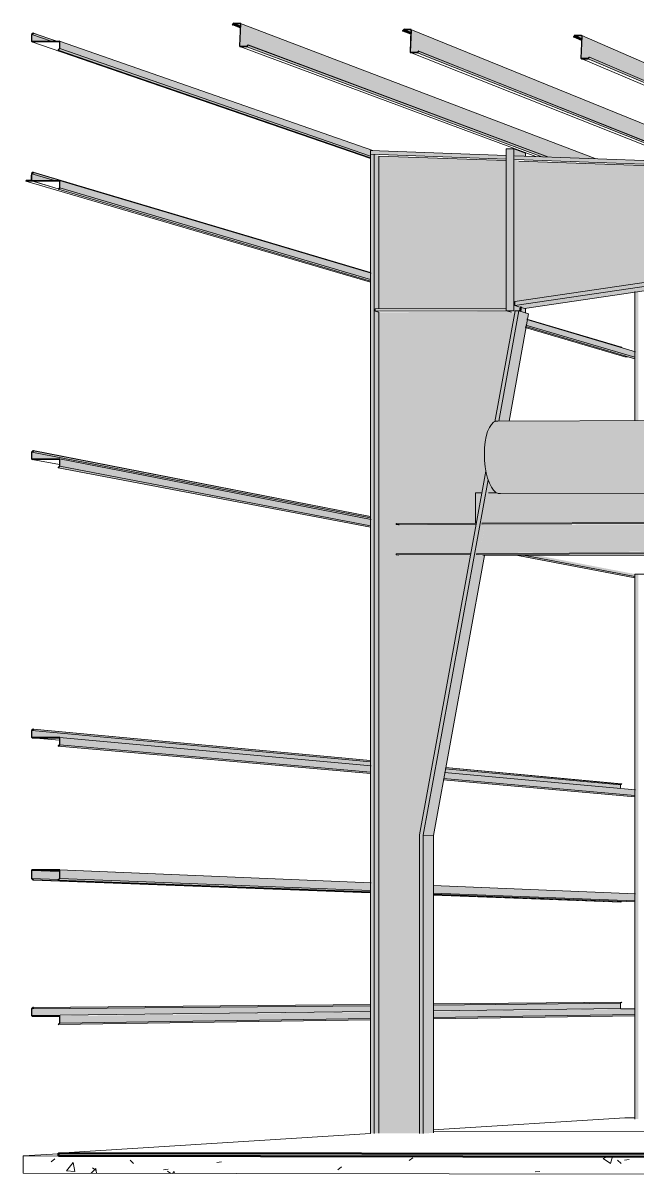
# Model space of a CAD drawing. Header units: inches. Extents: x 27328 to 52026, y -4075 to 4147.
# Drawn here: x 49626.1639 to 49626.2897, y 59.9596 to 60.1968 of the extents above; entities that cross this region are included whole.
import ezdxf

# ---------------------------------------------------------------- set-up
doc = ezdxf.new("R2010")
doc.units = ezdxf.units.IN
doc.header["$MEASUREMENT"] = 0
for name, color, linetype, lineweight in [('A-FLOR', 192, 'Continuous', 9), ('C-BLDG-PADS', 91, 'Continuous', 9), ('M-HVAC-DUCT', 70, 'Continuous', 9), ('S-BEAM', 12, 'Continuous', 9)]:
    doc.layers.add(name, color=color, linetype=linetype, lineweight=lineweight)

# ---------------------------------------------------------------- blocks, each defined once
blk = doc.blocks.new('FP_216-mezzanine - perspective - structure only')
at = {"layer": 'S-BEAM'}
blk.add_line((23019.30283, 59.99316), (23019.30287, 59.9932), dxfattribs=at)
blk = doc.blocks.new('FP_217-mezzanine - perspective - structure only')
at = {"layer": 'S-BEAM'}
blk.add_line((23019.30093, 60.05026), (23019.301, 60.05032), dxfattribs=at)
blk = doc.blocks.new('FP_218-mezzanine - perspective - structure only')
at = {"layer": 'S-BEAM'}
for p, q in [((23019.29904, 60.10735), (23019.29911, 60.10741)), ((23019.30255, 60.10736), (23019.30262, 60.10743))]:
    blk.add_line(p, q, dxfattribs=at)
blk = doc.blocks.new('FP_219-mezzanine - perspective - structure only')
at = {"layer": 'C-BLDG-PADS'}
for p, q in [((23019.37454, 59.96354), (23019.37529, 59.96413)), ((23019.41435, 59.96397), (23019.41536, 59.96436)), ((23019.41435, 59.96397), (23019.41579, 59.96298)), ((23019.41579, 59.96298), (23019.41625, 59.96436)), ((23019.30113, 59.96331), (23019.30188, 59.9639)), ((23019.30426, 59.96147), (23019.30565, 59.96315)), ((23019.30598, 59.96131), (23019.30565, 59.96315)), ((23019.30933, 59.96094), (23019.31028, 59.96194)), ((23019.30957, 59.96205), (23019.31037, 59.96153)), ((23019.31039, 59.96094), (23019.31028, 59.96194)), ((23019.31732, 59.96363), (23019.31802, 59.96297)), ((23019.32416, 59.96168), (23019.32511, 59.96181)), ((23019.33508, 59.96313), (23019.33603, 59.96326)), ((23019.35993, 59.96168), (23019.36069, 59.96227)), ((23019.41729, 59.96362), (23019.418, 59.96296)), ((23019.41869, 59.96363), (23019.41964, 59.96376)), ((23019.30426, 59.96147), (23019.30598, 59.96131)), ((23019.32495, 59.96137), (23019.32565, 59.96092)), ((23019.32601, 59.96092), (23019.32631, 59.96129)), ((23019.32638, 59.96092), (23019.32631, 59.96129)), ((23019.40037, 59.96121), (23019.40132, 59.96134))]:
    blk.add_line(p, q, dxfattribs=at)
blk = doc.blocks.new('FP_220-mezzanine - perspective - structure only')
at = {"layer": 'S-BEAM'}
for p, q in [((23019.29717, 60.16445), (23019.29721, 60.16449)), ((23019.30066, 60.16445), (23019.30073, 60.16451))]:
    blk.add_line(p, q, dxfattribs=at)
blk = doc.blocks.new('FP_221-mezzanine - perspective - structure only')
at = {"layer": 'S-BEAM'}
for p, q in [((23019.29711, 60.19389), (23019.29717, 60.19396)), ((23019.29972, 60.19299), (23019.29978, 60.19306))]:
    blk.add_line(p, q, dxfattribs=at)
blk = doc.blocks.new('FP_223-mezzanine - perspective - structure only')
at = {"layer": 'S-BEAM'}
blk.add_line((23019.33977, 60.19232), (23019.33983, 60.19239), dxfattribs=at)
blk = doc.blocks.new('FP_224-mezzanine - perspective - structure only')
at = {"layer": 'S-BEAM'}
blk.add_line((23019.37486, 60.1943), (23019.37493, 60.19437), dxfattribs=at)
blk = doc.blocks.new('FP_225-mezzanine - perspective - structure only')
at = {"layer": 'S-BEAM'}
blk.add_line((23019.41075, 60.18948), (23019.41081, 60.18954), dxfattribs=at)
blk = doc.blocks.new('FP_237-mezzanine - perspective - structure only')
at = {"layer": 'S-BEAM'}
blk.add_line((23019.29706, 60.16443), (23019.29711, 60.16447), dxfattribs=at)

msp = doc.modelspace()

# ---------------------------------------------------------------- hatches: boundary and pattern name
at = {"layer": 'A-FLOR'}
h = msp.add_hatch(color=256, dxfattribs=at)
h.paths.add_polyline_path([(49626.25662, 60.09425), (49626.2568, 60.09425), (49626.25794, 60.10049), (49626.25662, 60.10049), (49626.25662, 60.09441)], flags=0)
h.paths.add_polyline_path([(49626.25818, 60.09425), (49626.36534, 60.09461), (49626.36534, 60.10072), (49626.2613, 60.10036), (49626.26097, 60.1005), (49626.25931, 60.1005), (49626.2582, 60.09441)], flags=0)
at = {"layer": 'A-FLOR', "lineweight": 13}
msp.add_hatch(color=256, dxfattribs=at).paths.add_polyline_path([(49626.84437, 59.96367), (49626.84437, 59.96427), (49626.17113, 59.96509), (49626.17113, 59.9645), (49626.81555, 59.9637)], flags=0)
at = {"layer": 'M-HVAC-DUCT'}
for points in [[(49626.25845, 60.10841), (49626.84556, 60.11061), (49626.84593, 60.11386), (49626.84644, 60.11682), (49626.84657, 60.11748), (49626.26082, 60.11515), (49626.26034, 60.11494), (49626.25989, 60.1145), (49626.25948, 60.11386), (49626.25912, 60.11303), (49626.25883, 60.11204), (49626.25862, 60.11092), (49626.25849, 60.10969)], [(49626.26132, 60.10035), (49626.84501, 60.10239), (49626.84515, 60.10499), (49626.84554, 60.11036), (49626.84556, 60.11061), (49626.25845, 60.10841), (49626.25849, 60.10711), (49626.25862, 60.10583), (49626.25883, 60.10461), (49626.25912, 60.10348), (49626.25948, 60.10249), (49626.25989, 60.10165), (49626.26034, 60.10101), (49626.26082, 60.10057)]]:
    msp.add_hatch(color=256, dxfattribs=at).paths.add_polyline_path(points, flags=0)
at = {"layer": 'S-BEAM'}
for points in [[(49626.2084, 60.19581), (49626.20839, 60.19623), (49626.20705, 60.19674), (49626.20678, 60.19643), (49626.20839, 60.19581)], [(49626.28097, 60.16904), (49626.2085, 60.19664), (49626.20832, 60.19212), (49626.20846, 60.19207), (49626.20973, 60.19206), (49626.20998, 60.19234), (49626.27146, 60.16937), (49626.27378, 60.16929)], [(49626.28116, 60.16904), (49626.20848, 60.19672), (49626.2085, 60.19664), (49626.28104, 60.16904), (49626.28115, 60.16904)], [(49626.16964, 60.19307), (49626.17066, 60.19309), (49626.16598, 60.19472), (49626.16567, 60.19445), (49626.16961, 60.19308)], [(49626.16579, 60.19304), (49626.16961, 60.19308), (49626.16567, 60.19445), (49626.16569, 60.19308), (49626.16572, 60.19307)], [(49626.24336, 60.19453), (49626.24336, 60.19495), (49626.24201, 60.19549), (49626.24174, 60.19518), (49626.24336, 60.19453)], [(49626.31127, 60.16794), (49626.24344, 60.19547), (49626.24347, 60.19539), (49626.31117, 60.16794), (49626.31127, 60.16794)], [(49626.27841, 60.19323), (49626.27841, 60.19366), (49626.27706, 60.19425), (49626.27678, 60.19394), (49626.27841, 60.19323)], [(49626.16572, 60.19304), (49626.16572, 60.19307), (49626.16568, 60.19305)], [(49626.17069, 60.19308), (49626.17078, 60.19309), (49626.17068, 60.19309)], [(49626.23554, 60.17068), (49626.17138, 60.19304), (49626.17142, 60.19297), (49626.2354, 60.17068), (49626.23553, 60.17068)], [(49626.2351, 60.16952), (49626.2351, 60.17069), (49626.23531, 60.17069), (49626.17142, 60.19297), (49626.17142, 60.19157), (49626.23405, 60.16989)], [(49626.2714, 60.16937), (49626.21003, 60.19229), (49626.20974, 60.19196), (49626.27025, 60.16941)], [(49626.2351, 60.16917), (49626.2351, 60.16952), (49626.17142, 60.19157), (49626.17108, 60.19128), (49626.23481, 60.16927)], [(49626.23508, 60.16904), (49626.23508, 60.16904), (49626.23356, 60.16956)], [(49626.23588, 59.96911), (49626.23681, 59.96916), (49626.23681, 60.1375), (49626.23609, 60.13771), (49626.23609, 60.13823), (49626.23681, 60.13823), (49626.23681, 60.16955), (49626.23679, 60.16957), (49626.23588, 60.16988), (49626.23588, 60.01149)], [(49626.17105, 60.16282), (49626.17105, 60.16286), (49626.16572, 60.16443), (49626.16572, 60.16449), (49626.16924, 60.16453), (49626.16561, 60.16561), (49626.16561, 60.16443), (49626.17105, 60.16282)], [(49626.16582, 60.1645), (49626.17031, 60.16453), (49626.16567, 60.16591), (49626.16567, 60.16454), (49626.16572, 60.16452)], [(49626.26667, 60.13829), (49626.37594, 60.1544), (49626.37441, 60.15508), (49626.26467, 60.13889), (49626.26555, 60.13863), (49626.26583, 60.13867), (49626.26608, 60.1386), (49626.26606, 60.13848), (49626.26623, 60.13842)], [(49626.26591, 60.13766), (49626.26608, 60.1386), (49626.26583, 60.13867), (49626.26566, 60.13774)], [(49626.23508, 60.09532), (49626.23508, 60.0956), (49626.16598, 60.10909), (49626.16567, 60.10882), (49626.23095, 60.09612)], [(49626.23508, 60.09505), (49626.23508, 60.09532), (49626.16567, 60.10882), (49626.16567, 60.10745), (49626.16594, 60.10741), (49626.17144, 60.1074), (49626.22141, 60.0977)], [(49626.23508, 60.0956), (49626.23508, 60.09564), (49626.16594, 60.10914), (49626.16598, 60.10909), (49626.23122, 60.09636)], [(49626.16572, 60.10741), (49626.16579, 60.10743), (49626.16568, 60.10742)], [(49626.2351, 60.09497), (49626.2351, 60.09505), (49626.17138, 60.10739), (49626.17142, 60.10732), (49626.22144, 60.09762)], [(49626.2585, 60.09357), (49626.36774, 60.09392), (49626.3677, 60.09418), (49626.36763, 60.09431), (49626.25847, 60.09392), (49626.25851, 60.09382), (49626.25851, 60.09365)], [(49626.25745, 60.08805), (49626.36728, 60.08838), (49626.36766, 60.0883), (49626.3677, 60.08838), (49626.36774, 60.08862), (49626.25753, 60.08828), (49626.25748, 60.0881)], [(49626.16572, 60.05032), (49626.16594, 60.05034), (49626.16569, 60.05033)], [(49626.24593, 59.96909), (49626.24801, 59.96923), (49626.24801, 60.03018), (49626.24593, 60.03031), (49626.24593, 60.01149)], [(49626.17132, 60.02283), (49626.17132, 60.02287), (49626.16568, 60.02309), (49626.16567, 60.02306), (49626.17128, 60.02283)], [(49626.17107, 60.02119), (49626.17132, 60.0214), (49626.17132, 60.02283), (49626.16567, 60.02306), (49626.16567, 60.02139), (49626.17105, 60.02119)]]:
    msp.add_hatch(color=256, dxfattribs=at).paths.add_polyline_path(points, flags=0)
h = msp.add_hatch(color=256, dxfattribs=at)
h.paths.add_polyline_path([(49626.34743, 60.15029), (49626.34743, 60.15031), (49626.34738, 60.15031)], flags=0)
h.paths.add_polyline_path([(49626.3111, 60.16795), (49626.24347, 60.19539), (49626.24328, 60.19087), (49626.24341, 60.19082), (49626.2447, 60.19081), (49626.24495, 60.19109), (49626.30231, 60.16825), (49626.30873, 60.16803)], flags=0)
h = msp.add_hatch(color=256, dxfattribs=at)
h.paths.add_polyline_path([(49626.375, 60.1493), (49626.37509, 60.15215), (49626.37125, 60.15382), (49626.3662, 60.15306), (49626.3749, 60.14934)], flags=0)
h.paths.add_polyline_path([(49626.34129, 60.16685), (49626.27852, 60.19415), (49626.27833, 60.18962), (49626.27845, 60.18957), (49626.27975, 60.18956), (49626.28, 60.18984), (49626.33323, 60.16712), (49626.33858, 60.16694)], flags=0)
h = msp.add_hatch(color=256, dxfattribs=at)
h.paths.add_polyline_path([(49626.37511, 60.15214), (49626.37507, 60.15221), (49626.37132, 60.15382), (49626.37125, 60.15382), (49626.37509, 60.15215)], flags=0)
h.paths.add_polyline_path([(49626.34145, 60.16684), (49626.27849, 60.19423), (49626.27852, 60.19415), (49626.34135, 60.16684), (49626.34144, 60.16684)], flags=0)
h = msp.add_hatch(color=256, dxfattribs=at)
h.paths.add_polyline_path([(49626.34863, 60.1496), (49626.34875, 60.14974), (49626.34735, 60.1503), (49626.34671, 60.1502), (49626.34817, 60.14962)], flags=0)
h.paths.add_polyline_path([(49626.30226, 60.16825), (49626.245, 60.19104), (49626.24471, 60.19071), (49626.30117, 60.16829)], flags=0)
h = msp.add_hatch(color=256, dxfattribs=at)
h.paths.add_polyline_path([(49626.3762, 60.14858), (49626.37632, 60.14872), (49626.36617, 60.15305), (49626.36553, 60.15295), (49626.37576, 60.1486)], flags=0)
h.paths.add_polyline_path([(49626.33319, 60.16712), (49626.28005, 60.18979), (49626.27976, 60.18946), (49626.33216, 60.16716)], flags=0)
h = msp.add_hatch(color=256, dxfattribs=at)
h.paths.add_polyline_path([(49626.85073, 60.12489), (49626.85102, 60.12517), (49626.85102, 60.12565), (49626.75393, 60.14245), (49626.69312, 60.13785), (49626.69309, 60.13706), (49626.75389, 60.14165), (49626.8506, 60.12491)], flags=0)
h.paths.add_polyline_path([(49626.69147, 60.13701), (49626.6915, 60.13781), (49626.50011, 60.13964), (49626.50008, 60.13885), (49626.69143, 60.13701)], flags=0)
h.paths.add_polyline_path([(49626.26467, 60.13889), (49626.37441, 60.15508), (49626.49841, 60.13897), (49626.49844, 60.13976), (49626.37441, 60.15587), (49626.26467, 60.13969)], flags=0)
h.paths.add_polyline_path([(49626.87388, 60.14662), (49626.87463, 60.14739), (49626.85269, 60.14816), (49626.85269, 60.14739), (49626.87382, 60.14662)], flags=0)
h.paths.add_polyline_path([(49626.85102, 60.14745), (49626.85102, 60.14825), (49626.69379, 60.15398), (49626.69376, 60.15318), (49626.8506, 60.14747)], flags=0)
h.paths.add_polyline_path([(49626.7098, 60.15301), (49626.7098, 60.15301), (49626.70937, 60.15321)], flags=0)
h.paths.add_polyline_path([(49626.69215, 60.15324), (49626.69218, 60.15404), (49626.501, 60.161), (49626.50097, 60.16021), (49626.69143, 60.15327)], flags=0)
h.paths.add_polyline_path([(49626.49929, 60.16027), (49626.49932, 60.16107), (49626.26467, 60.16961), (49626.26467, 60.16883), (49626.49836, 60.16031)], flags=0)
h.paths.add_polyline_path([(49626.26292, 60.16889), (49626.26292, 60.16968), (49626.2351, 60.17069), (49626.2351, 60.16991), (49626.26209, 60.16892)], flags=0)
h = msp.add_hatch(color=256, dxfattribs=at)
h.paths.add_polyline_path([(49626.85107, 60.12522), (49626.85269, 60.12682), (49626.85269, 60.14949), (49626.85107, 60.14948), (49626.85107, 60.12575)], flags=0)
h.paths.add_polyline_path([(49626.69302, 60.13584), (49626.69383, 60.15525), (49626.69223, 60.1553), (49626.69143, 60.13589)], flags=0)
h.paths.add_polyline_path([(49626.49993, 60.1377), (49626.50095, 60.16226), (49626.49937, 60.16232), (49626.49836, 60.13776)], flags=0)
h.paths.add_polyline_path([(49626.26292, 60.13783), (49626.26447, 60.13783), (49626.26447, 60.171), (49626.26292, 60.17099), (49626.26292, 60.14574)], flags=0)
h = msp.add_hatch(color=256, dxfattribs=at)
h.paths.add_polyline_path([(49626.26687, 60.13738), (49626.26687, 60.13832), (49626.26667, 60.13829), (49626.26606, 60.13848), (49626.26591, 60.13766), (49626.26623, 60.13757)], flags=0)
h.paths.add_polyline_path([(49626.26474, 60.13775), (49626.26475, 60.13777), (49626.26555, 60.13778), (49626.26553, 60.13864), (49626.26467, 60.13889), (49626.26467, 60.13969), (49626.26555, 60.13982), (49626.26555, 60.16851), (49626.26467, 60.16883), (49626.26467, 60.16961), (49626.26687, 60.16956), (49626.26687, 60.17011), (49626.26447, 60.171), (49626.26447, 60.13783), (49626.26466, 60.13778)], flags=0)
h = msp.add_hatch(color=256, dxfattribs=at)
h.paths.add_polyline_path([(49626.88061, 59.96788), (49626.88061, 60.03156), (49626.8798, 60.03156), (49626.87982, 59.96788)], flags=0)
h.paths.add_polyline_path([(49626.87011, 59.96789), (49626.87011, 60.03104), (49626.86985, 60.03234), (49626.86899, 60.03254), (49626.8693, 60.03096), (49626.8693, 59.96789), (49626.87007, 59.96789)], flags=0)
h.paths.add_polyline_path([(49626.24593, 59.96909), (49626.24593, 60.03031), (49626.25922, 60.10315), (49626.2591, 60.10349), (49626.25875, 60.10492), (49626.24516, 60.03038), (49626.24516, 59.9691), (49626.24521, 59.9691)], flags=0)
h.paths.add_polyline_path([(49626.23588, 59.96911), (49626.23588, 60.16989), (49626.2351, 60.16992), (49626.2351, 59.99397), (49626.23521, 59.99391), (49626.2351, 59.99391), (49626.23512, 59.96911)], flags=0)
h.paths.add_polyline_path([(49626.88061, 60.05321), (49626.8806, 60.14304), (49626.8798, 60.14232), (49626.8798, 60.0551), (49626.88053, 60.05333), (49626.88056, 60.05329)], flags=0)
h.paths.add_polyline_path([(49626.86368, 60.05916), (49626.86362, 60.0604), (49626.86362, 60.06356), (49626.86083, 60.07755), (49626.86083, 60.07343), (49626.86366, 60.05925)], flags=0)
h.paths.add_polyline_path([(49626.2606, 60.11507), (49626.2608, 60.11516), (49626.26141, 60.11516), (49626.26553, 60.13778), (49626.26474, 60.13775), (49626.26081, 60.1162)], flags=0)
h = msp.add_hatch(color=256, dxfattribs=at)
h.paths.add_polyline_path([(49626.8795, 59.96794), (49626.8795, 60.03156), (49626.87614, 60.03159), (49626.87368, 60.03171), (49626.87064, 60.03215), (49626.86985, 60.03234), (49626.87011, 60.03096), (49626.87011, 59.96795), (49626.87896, 59.96794)], flags=0)
h.paths.add_polyline_path([(49626.24515, 59.96916), (49626.24515, 60.03038), (49626.25562, 60.08775), (49626.24092, 60.0877), (49626.24037, 60.0878), (49626.24037, 60.088), (49626.25567, 60.08805), (49626.25675, 60.09395), (49626.24089, 60.0939), (49626.24037, 60.094), (49626.24037, 60.0942), (49626.25661, 60.09425), (49626.25661, 60.10049), (49626.25794, 60.10049), (49626.25875, 60.10492), (49626.25859, 60.10584), (49626.25846, 60.10712), (49626.25841, 60.10842), (49626.25846, 60.1097), (49626.25859, 60.11092), (49626.2588, 60.11205), (49626.25916, 60.1132), (49626.25945, 60.11387), (49626.25986, 60.11451), (49626.26032, 60.11494), (49626.2606, 60.11507), (49626.26469, 60.13751), (49626.264, 60.1375), (49626.26357, 60.13763), (49626.23681, 60.1375), (49626.23681, 59.96916), (49626.2374, 59.96916)], flags=0)
h.paths.add_polyline_path([(49626.8795, 60.05609), (49626.8795, 60.12), (49626.86917, 60.11995), (49626.86894, 60.11947), (49626.86803, 60.1182), (49626.86703, 60.11721), (49626.86303, 60.11391), (49626.86344, 60.11369), (49626.86587, 60.11216), (49626.86813, 60.11047), (49626.87022, 60.10852), (49626.87193, 60.10669), (49626.87376, 60.1042), (49626.8752, 60.10188), (49626.87646, 60.09929), (49626.87746, 60.09649), (49626.87812, 60.09426), (49626.87854, 60.0918), (49626.87876, 60.09), (49626.8789, 60.0874), (49626.87892, 60.05993), (49626.87903, 60.05801), (49626.87945, 60.05627)], flags=0)
h.paths.add_polyline_path([(49626.86362, 60.06357), (49626.86359, 60.08799), (49626.86351, 60.08939), (49626.86288, 60.09197), (49626.86279, 60.09224), (49626.86199, 60.09407), (49626.86107, 60.0957), (49626.86084, 60.09599), (49626.86081, 60.09397), (49626.86083, 60.08932), (49626.86083, 60.07755), (49626.86347, 60.06433)], flags=0)
h.paths.add_polyline_path([(49626.8695, 60.12067), (49626.8795, 60.12074), (49626.8795, 60.14204), (49626.87701, 60.13976), (49626.87353, 60.13974), (49626.87353, 60.13994), (49626.87521, 60.14152), (49626.87518, 60.14583), (49626.87512, 60.14598), (49626.87491, 60.14607), (49626.87353, 60.14606), (49626.87353, 60.14627), (49626.87359, 60.14633), (49626.85269, 60.14709), (49626.85269, 60.12682), (49626.85606, 60.13016), (49626.85728, 60.13102), (49626.85872, 60.13168), (49626.86017, 60.13205), (49626.86155, 60.13217), (49626.86308, 60.13204), (49626.86447, 60.13168), (49626.86581, 60.13106), (49626.86703, 60.13021), (49626.86813, 60.12911), (49626.86894, 60.12796), (49626.86957, 60.12662), (49626.86995, 60.1252), (49626.87008, 60.12372), (49626.86995, 60.12225), (49626.86952, 60.12071)], flags=0)
h.paths.add_polyline_path([(49626.85077, 60.1257), (49626.85077, 60.14716), (49626.69382, 60.15289), (49626.69319, 60.13787), (49626.75393, 60.14246), (49626.8506, 60.12573)], flags=0)
h.paths.add_polyline_path([(49626.26566, 60.13774), (49626.26583, 60.13867), (49626.26553, 60.13863), (49626.26553, 60.13778)], flags=0)
h.paths.add_polyline_path([(49626.69151, 60.13781), (49626.69214, 60.15295), (49626.5014, 60.1599), (49626.50104, 60.15112), (49626.50104, 60.15014), (49626.50099, 60.15019), (49626.50056, 60.13964), (49626.69143, 60.13781)], flags=0)
h.paths.add_polyline_path([(49626.23681, 60.13823), (49626.26292, 60.13836), (49626.26292, 60.1686), (49626.23681, 60.16955), (49626.2369, 60.16814), (49626.23681, 60.16818), (49626.23681, 60.13836)], flags=0)
h.paths.add_polyline_path([(49626.49844, 60.13976), (49626.49928, 60.15998), (49626.26555, 60.16851), (49626.26555, 60.1646), (49626.26548, 60.16452), (49626.26555, 60.16452), (49626.26555, 60.13993), (49626.26565, 60.13983), (49626.37441, 60.15587), (49626.49836, 60.13977)], flags=0)
h = msp.add_hatch(color=256, dxfattribs=at)
h.paths.add_polyline_path([(49626.2866, 60.13026), (49626.28664, 60.1303), (49626.26717, 60.13609), (49626.26716, 60.13604), (49626.28643, 60.13031)], flags=0)
h.paths.add_polyline_path([(49626.23508, 60.14557), (49626.23508, 60.14563), (49626.16598, 60.16618), (49626.16567, 60.16591), (49626.17033, 60.16453), (49626.17139, 60.1645), (49626.23117, 60.14674)], flags=0)
h = msp.add_hatch(color=256, dxfattribs=at)
h.paths.add_polyline_path([(49626.28664, 60.1303), (49626.28661, 60.13034), (49626.27362, 60.13417)], flags=0)
h.paths.add_polyline_path([(49626.23508, 60.14563), (49626.23508, 60.14567), (49626.16594, 60.16623), (49626.16598, 60.16618), (49626.23122, 60.14678)], flags=0)
h = msp.add_hatch(color=256, dxfattribs=at)
h.paths.add_polyline_path([(49626.28932, 60.12939), (49626.28932, 60.12945), (49626.26718, 60.13603), (49626.26717, 60.13597), (49626.27364, 60.13405)], flags=0)
h.paths.add_polyline_path([(49626.2351, 60.1455), (49626.2351, 60.14557), (49626.17138, 60.16449), (49626.17142, 60.16442), (49626.22836, 60.1475)], flags=0)
h = msp.add_hatch(color=256, dxfattribs=at)
h.paths.add_polyline_path([(49626.28932, 60.12829), (49626.28932, 60.12939), (49626.26717, 60.13597), (49626.26697, 60.13487), (49626.27364, 60.13291)], flags=0)
h.paths.add_polyline_path([(49626.2351, 60.14426), (49626.2351, 60.1455), (49626.17142, 60.16442), (49626.17142, 60.16302), (49626.22411, 60.14749)], flags=0)
h = msp.add_hatch(color=256, dxfattribs=at)
h.paths.add_polyline_path([(49626.28932, 60.12799), (49626.28932, 60.12829), (49626.26697, 60.13487), (49626.26691, 60.13457), (49626.28906, 60.12806)], flags=0)
h.paths.add_polyline_path([(49626.2351, 60.14392), (49626.2351, 60.14426), (49626.17142, 60.16302), (49626.17108, 60.16273), (49626.23481, 60.144)], flags=0)
h = msp.add_hatch(color=256, dxfattribs=at)
h.paths.add_polyline_path([(49626.86303, 59.97151), (49626.86303, 60.03471), (49626.86232, 60.03504), (49626.86233, 59.97151)], flags=0)
h.paths.add_polyline_path([(49626.85372, 59.97152), (49626.85372, 60.02753), (49626.85001, 60.04615), (49626.84917, 60.04748), (49626.84895, 60.04784), (49626.85301, 60.02746), (49626.85301, 59.97152), (49626.85368, 59.97152)], flags=0)
h.paths.add_polyline_path([(49626.29897, 59.97205), (49626.29897, 60.02695), (49626.30937, 60.08387), (49626.30867, 60.08387), (49626.29828, 60.02702), (49626.29828, 59.97205), (49626.29832, 59.97205)], flags=0)
h.paths.add_polyline_path([(49626.29001, 59.97206), (49626.29001, 60.08382), (49626.28932, 60.08382), (49626.28932, 60.01821), (49626.28943, 60.01816), (49626.28932, 60.01813), (49626.28932, 59.99463), (49626.28942, 59.99458), (49626.28932, 59.99458), (49626.28933, 59.97206)], flags=0)
h.paths.add_polyline_path([(49626.86303, 60.05554), (49626.86303, 60.05962), (49626.86232, 60.06304), (49626.86232, 60.05693), (49626.86256, 60.05641), (49626.86298, 60.05563)], flags=0)
h.paths.add_polyline_path([(49626.8449, 60.06811), (49626.8449, 60.07177), (49626.83879, 60.10242), (49626.83806, 60.10242), (49626.84432, 60.07104)], flags=0)
h.paths.add_polyline_path([(49626.28932, 60.11534), (49626.29001, 60.11534), (49626.29001, 60.14185), (49626.28932, 60.14174), (49626.28932, 60.11627)], flags=0)
h.paths.add_polyline_path([(49626.31444, 60.11544), (49626.31514, 60.11544), (49626.31643, 60.12251), (49626.31573, 60.12249), (49626.31459, 60.11627)], flags=0)
h = msp.add_hatch(color=256, dxfattribs=at)
h.paths.add_polyline_path([(49626.86925, 60.12013), (49626.87973, 60.12018), (49626.87973, 60.12071), (49626.8695, 60.12067), (49626.86934, 60.12034)], flags=0)
h.paths.add_polyline_path([(49626.23609, 60.13771), (49626.26292, 60.13784), (49626.26292, 60.13836), (49626.23609, 60.13823)], flags=0)
h = msp.add_hatch(color=256, dxfattribs=at)
h.paths.add_polyline_path([(49626.24801, 60.03018), (49626.25849, 60.08761), (49626.25812, 60.0876), (49626.2568, 60.08788), (49626.25683, 60.08805), (49626.25749, 60.08805), (49626.25856, 60.09393), (49626.25793, 60.09405), (49626.25796, 60.09425), (49626.25818, 60.09425), (49626.25931, 60.1005), (49626.26084, 60.1005), (49626.26085, 60.10055), (49626.26079, 60.10058), (49626.26031, 60.10102), (49626.25986, 60.10166), (49626.25945, 60.10249), (49626.25922, 60.10315), (49626.24593, 60.03031), (49626.24684, 60.03025)], flags=0)
h.paths.add_polyline_path([(49626.26141, 60.11516), (49626.26351, 60.11517), (49626.26753, 60.13718), (49626.26553, 60.13778), (49626.26146, 60.11544)], flags=0)
h = msp.add_hatch(color=256, dxfattribs=at)
h.paths.add_polyline_path([(49626.28932, 60.08335), (49626.28932, 60.08382), (49626.26931, 60.08767), (49626.26682, 60.08766), (49626.28662, 60.08387)], flags=0)
h.paths.add_polyline_path([(49626.2351, 60.09373), (49626.2351, 60.09497), (49626.17142, 60.10732), (49626.17142, 60.10592), (49626.22144, 60.09634)], flags=0)
h = msp.add_hatch(color=256, dxfattribs=at)
h.paths.add_polyline_path([(49626.28932, 60.08308), (49626.28932, 60.08335), (49626.26682, 60.08766), (49626.26533, 60.08765), (49626.28906, 60.08313)], flags=0)
h.paths.add_polyline_path([(49626.2351, 60.09342), (49626.2351, 60.09373), (49626.17142, 60.10592), (49626.17108, 60.10563), (49626.23481, 60.09348)], flags=0)
h = msp.add_hatch(color=256, dxfattribs=at)
h.paths.add_polyline_path([(49626.24037, 60.094), (49626.25677, 60.09405), (49626.2568, 60.09425), (49626.24037, 60.0942)], flags=0)
h.paths.add_polyline_path([(49626.25793, 60.09405), (49626.36725, 60.09441), (49626.36725, 60.09461), (49626.25796, 60.09425)], flags=0)
h = msp.add_hatch(color=256, dxfattribs=at)
h.paths.add_polyline_path([(49626.24103, 60.08824), (49626.25571, 60.08828), (49626.25668, 60.09356), (49626.24103, 60.09351), (49626.24103, 60.08829)], flags=0)
h.paths.add_polyline_path([(49626.25754, 60.08829), (49626.36774, 60.08862), (49626.36774, 60.09392), (49626.2585, 60.09357), (49626.25755, 60.08839)], flags=0)
h = msp.add_hatch(color=256, dxfattribs=at)
h.paths.add_polyline_path([(49626.24037, 60.0878), (49626.25564, 60.08785), (49626.25567, 60.08805), (49626.24037, 60.088)], flags=0)
h.paths.add_polyline_path([(49626.2568, 60.08785), (49626.36285, 60.08817), (49626.36285, 60.08824), (49626.36706, 60.08823), (49626.36706, 60.08819), (49626.36725, 60.08819), (49626.36725, 60.08839), (49626.25683, 60.08805), (49626.25682, 60.088)], flags=0)
h = msp.add_hatch(color=256, dxfattribs=at)
h.paths.add_polyline_path([(49626.2864, 60.04057), (49626.28664, 60.04077), (49626.25047, 60.04414), (49626.25043, 60.04389), (49626.28589, 60.04061)], flags=0)
h.paths.add_polyline_path([(49626.23508, 60.04531), (49626.23508, 60.04557), (49626.16598, 60.052), (49626.16567, 60.05173), (49626.23095, 60.0457)], flags=0)
h = msp.add_hatch(color=256, dxfattribs=at)
h.paths.add_polyline_path([(49626.2864, 60.03986), (49626.2864, 60.04057), (49626.25043, 60.04389), (49626.25029, 60.04315), (49626.27872, 60.04056)], flags=0)
h.paths.add_polyline_path([(49626.23508, 60.04453), (49626.23508, 60.04531), (49626.16567, 60.05173), (49626.16567, 60.05036), (49626.16614, 60.05032), (49626.17163, 60.0503), (49626.18781, 60.04883)], flags=0)
h = msp.add_hatch(color=256, dxfattribs=at)
h.paths.add_polyline_path([(49626.28664, 60.04077), (49626.28661, 60.04081), (49626.25048, 60.04418), (49626.25047, 60.04414), (49626.26738, 60.04257)], flags=0)
h.paths.add_polyline_path([(49626.23508, 60.04557), (49626.23508, 60.04561), (49626.16594, 60.05205), (49626.16598, 60.052), (49626.23122, 60.04593)], flags=0)
h = msp.add_hatch(color=256, dxfattribs=at)
h.paths.add_polyline_path([(49626.28932, 60.03952), (49626.28932, 60.0396), (49626.25031, 60.04312), (49626.2503, 60.04306), (49626.2674, 60.04151)], flags=0)
h.paths.add_polyline_path([(49626.2351, 60.04444), (49626.2351, 60.04453), (49626.17138, 60.05029), (49626.17142, 60.05022), (49626.18667, 60.04883)], flags=0)
h = msp.add_hatch(color=256, dxfattribs=at)
h.paths.add_polyline_path([(49626.28932, 60.03842), (49626.28932, 60.03952), (49626.2503, 60.04306), (49626.25008, 60.04188), (49626.2674, 60.04035)], flags=0)
h.paths.add_polyline_path([(49626.2351, 60.0432), (49626.2351, 60.04444), (49626.17142, 60.05022), (49626.17142, 60.04882), (49626.18667, 60.04747)], flags=0)
h = msp.add_hatch(color=256, dxfattribs=at)
h.paths.add_polyline_path([(49626.28932, 60.03817), (49626.28932, 60.03842), (49626.25008, 60.04188), (49626.25003, 60.04161), (49626.28906, 60.03819)], flags=0)
h.paths.add_polyline_path([(49626.2351, 60.04292), (49626.2351, 60.0432), (49626.17142, 60.04882), (49626.17108, 60.04853), (49626.23481, 60.04295)], flags=0)
h = msp.add_hatch(color=256, dxfattribs=at)
h.paths.add_polyline_path([(49626.16594, 60.02108), (49626.16598, 60.02113), (49626.16567, 60.02139), (49626.16564, 60.02314), (49626.16561, 60.02306), (49626.16561, 60.02136)], flags=0)
h.paths.add_polyline_path([(49626.17108, 60.02108), (49626.17142, 60.02137), (49626.17138, 60.02314), (49626.17135, 60.02306), (49626.17135, 60.0214), (49626.17104, 60.02113)], flags=0)
h.paths.add_polyline_path([(49626.16568, 60.02309), (49626.16572, 60.02317), (49626.16564, 60.02314)], flags=0)
h.paths.add_polyline_path([(49626.17134, 60.0231), (49626.17138, 60.02314), (49626.17131, 60.02317)], flags=0)
h.paths.add_polyline_path([(49626.16572, 60.0231), (49626.17131, 60.02311), (49626.17131, 60.02317), (49626.16572, 60.02317)], flags=0)
h = msp.add_hatch(color=256, dxfattribs=at)
h.paths.add_polyline_path([(49626.28651, 60.01657), (49626.28637, 60.01669), (49626.24794, 60.01812), (49626.24794, 60.01803), (49626.28627, 60.01658)], flags=0)
h.paths.add_polyline_path([(49626.23508, 60.01851), (49626.23508, 60.01864), (49626.17105, 60.02108), (49626.17101, 60.02113), (49626.17105, 60.02119), (49626.16568, 60.02138), (49626.16598, 60.02113), (49626.23122, 60.01866)], flags=0)
h = msp.add_hatch(color=256, dxfattribs=at)
h.paths.add_polyline_path([(49626.28648, 60.01653), (49626.28651, 60.01657), (49626.24794, 60.01803), (49626.24794, 60.01799), (49626.28642, 60.01653)], flags=0)
h.paths.add_polyline_path([(49626.23508, 60.01847), (49626.23508, 60.01851), (49626.16598, 60.02113), (49626.16594, 60.02108), (49626.23119, 60.01862)], flags=0)
h = msp.add_hatch(color=256, dxfattribs=at)
h.paths.add_polyline_path([(49626.28932, 60.01658), (49626.28932, 60.01681), (49626.24796, 60.01841), (49626.24796, 60.01815), (49626.28906, 60.01659)], flags=0)
h.paths.add_polyline_path([(49626.2351, 60.01864), (49626.2351, 60.01891), (49626.17142, 60.02137), (49626.17108, 60.02108), (49626.23481, 60.01866)], flags=0)
h = msp.add_hatch(color=256, dxfattribs=at)
h.paths.add_polyline_path([(49626.28932, 60.01815), (49626.28932, 60.01823), (49626.24796, 60.01995), (49626.24796, 60.01987), (49626.25624, 60.01953)], flags=0)
h.paths.add_polyline_path([(49626.2351, 60.02041), (49626.2351, 60.0205), (49626.17138, 60.02314), (49626.17142, 60.02306), (49626.18667, 60.02243)], flags=0)
h = msp.add_hatch(color=256, dxfattribs=at)
h.paths.add_polyline_path([(49626.28932, 60.01681), (49626.28932, 60.01815), (49626.24796, 60.01987), (49626.24796, 60.01841), (49626.25624, 60.01809)], flags=0)
h.paths.add_polyline_path([(49626.2351, 60.01891), (49626.2351, 60.02041), (49626.17142, 60.02306), (49626.17142, 60.02137), (49626.18667, 60.02078)], flags=0)
h = msp.add_hatch(color=256, dxfattribs=at)
h.paths.add_polyline_path([(49626.16567, 59.99465), (49626.23508, 59.99531), (49626.23508, 59.99554), (49626.16598, 59.99491), (49626.16568, 59.99466)], flags=0)
h.paths.add_polyline_path([(49626.24794, 59.99543), (49626.2864, 59.9958), (49626.28664, 59.99601), (49626.24794, 59.99566)], flags=0)
h = msp.add_hatch(color=256, dxfattribs=at)
h.paths.add_polyline_path([(49626.16567, 59.99327), (49626.23508, 59.99411), (49626.23508, 59.99531), (49626.16567, 59.99465)], flags=0)
h.paths.add_polyline_path([(49626.24794, 59.99426), (49626.2864, 59.99473), (49626.2864, 59.9958), (49626.24794, 59.99543), (49626.24794, 59.99461)], flags=0)
h = msp.add_hatch(color=256, dxfattribs=at)
h.paths.add_polyline_path([(49626.16598, 59.99491), (49626.23508, 59.99554), (49626.23508, 59.99558), (49626.16594, 59.99496)], flags=0)
h.paths.add_polyline_path([(49626.24794, 59.99566), (49626.28664, 59.99601), (49626.28661, 59.99605), (49626.24794, 59.9957)], flags=0)
h = msp.add_hatch(color=256, dxfattribs=at)
h.paths.add_polyline_path([(49626.16572, 59.99323), (49626.23508, 59.99409), (49626.23508, 59.99411), (49626.16568, 59.99324)], flags=0)
h.paths.add_polyline_path([(49626.24794, 59.99422), (49626.28641, 59.9947), (49626.2864, 59.99473), (49626.24794, 59.99423)], flags=0)
h = msp.add_hatch(color=256, dxfattribs=at)
h.paths.add_polyline_path([(49626.17108, 59.99143), (49626.2351, 59.99242), (49626.2351, 59.99267), (49626.17142, 59.99172)], flags=0)
h.paths.add_polyline_path([(49626.24796, 59.99262), (49626.28932, 59.99326), (49626.28932, 59.99348), (49626.24796, 59.99286)], flags=0)
h = msp.add_hatch(color=256, dxfattribs=at)
h.paths.add_polyline_path([(49626.17142, 59.99312), (49626.2351, 59.99391), (49626.2351, 59.99401), (49626.17138, 59.9932)], flags=0)
h.paths.add_polyline_path([(49626.24796, 59.99407), (49626.28932, 59.99458), (49626.28932, 59.99467), (49626.24796, 59.99414), (49626.24796, 59.9941)], flags=0)
h = msp.add_hatch(color=256, dxfattribs=at)
h.paths.add_polyline_path([(49626.17142, 59.99172), (49626.2351, 59.99267), (49626.2351, 59.99391), (49626.17142, 59.99312)], flags=0)
h.paths.add_polyline_path([(49626.24796, 59.99286), (49626.28932, 59.99348), (49626.28932, 59.99458), (49626.24796, 59.99407)], flags=0)

# ---------------------------------------------------------------- linework, layer by layer
at = {"layer": 'A-FLOR', "lineweight": 13}
for p, q in [((49626.25662, 60.10049), (49626.25794, 60.10049)), ((49626.25662, 60.10049), (49626.25662, 60.09425)), ((49626.25931, 60.1005), (49626.26097, 60.1005)), ((49626.28932, 60.08382), (49626.30781, 60.08387)), ((49626.2351, 59.96912), (49626.17113, 59.96509)), ((49626.36283, 59.96944), (49626.24798, 59.96956))]:
    msp.add_line(p, q, dxfattribs=at)
at = {"layer": 'A-FLOR', "lineweight": 50}
for p, q in [((49626.84437, 59.96427), (49626.17113, 59.96509)), ((49626.17113, 59.96509), (49626.17113, 59.9645)), ((49626.17113, 59.9645), (49626.84437, 59.96367))]:
    msp.add_line(p, q, dxfattribs=at)
at = {"layer": 'C-BLDG-PADS'}
for p, q in [((49626.28726, 59.97231), (49626.24793, 59.96983)), ((49626.28931, 59.97231), (49626.28726, 59.97231)), ((49626.17109, 59.96496), (49626.16386, 59.96451))]:
    msp.add_line(p, q, dxfattribs=at)
at = {"layer": 'C-BLDG-PADS', "lineweight": 13}
for p, q in [((49627.17183, 59.96327), (49626.16386, 59.96451)), ((49626.16386, 59.96451), (49626.16386, 59.96096)), ((49626.16386, 59.96096), (49627.17183, 59.95959))]:
    msp.add_line(p, q, dxfattribs=at)
at = {"layer": 'M-HVAC-DUCT'}
for p, q in [((49626.26105, 60.11517), (49626.84658, 60.1175)), ((49626.84501, 60.10235), (49626.26157, 60.10032)), ((49626.26179, 60.10035), (49626.26132, 60.10035))]:
    msp.add_line(p, q, dxfattribs=at)
for points in [[(49626.25845, 60.10841, 0), (49626.25849, 60.10969, 0), (49626.25862, 60.11092, 0), (49626.25883, 60.11204, 0), (49626.25912, 60.11303, 0), (49626.25948, 60.11386, 0), (49626.25989, 60.1145, 0), (49626.26034, 60.11494, 0), (49626.26082, 60.11515, 0), (49626.26121, 60.11516, 0)], [(49626.26132, 60.10035, 0), (49626.26082, 60.10057, 0), (49626.26034, 60.10101, 0), (49626.25989, 60.10165, 0), (49626.25948, 60.10249, 0), (49626.25912, 60.10348, 0), (49626.25883, 60.10461, 0), (49626.25862, 60.10583, 0), (49626.25849, 60.10711, 0), (49626.25845, 60.10841, 0)]]:
    msp.add_polyline3d(points, dxfattribs=at)
at = {"layer": 'S-BEAM', "lineweight": 30}
for p, q in [((49626.20702, 60.1968), (49626.20673, 60.19647)), ((49626.20673, 60.19647), (49626.20678, 60.19643)), ((49626.20678, 60.19643), (49626.20705, 60.19674)), ((49626.2084, 60.19675), (49626.20702, 60.1968)), ((49626.20705, 60.19674), (49626.2084, 60.19669)), ((49626.20844, 60.19664), (49626.20826, 60.19212)), ((49626.20832, 60.19212), (49626.2085, 60.19664)), ((49626.16594, 60.19477), (49626.16561, 60.19448)), ((49626.16561, 60.19448), (49626.16561, 60.19308)), ((49626.16567, 60.19445), (49626.16598, 60.19472)), ((49626.16567, 60.19308), (49626.16567, 60.19445)), ((49626.16598, 60.19472), (49626.16594, 60.19477)), ((49626.24198, 60.19556), (49626.24169, 60.19523)), ((49626.24169, 60.19523), (49626.24174, 60.19518)), ((49626.24174, 60.19518), (49626.24201, 60.19549)), ((49626.24336, 60.19551), (49626.24198, 60.19556)), ((49626.24201, 60.19549), (49626.24336, 60.19544)), ((49626.24341, 60.1954), (49626.24322, 60.19088)), ((49626.24328, 60.19087), (49626.24347, 60.19539)), ((49626.27703, 60.19431), (49626.27673, 60.19398)), ((49626.27678, 60.19394), (49626.27706, 60.19425)), ((49626.27841, 60.19426), (49626.27703, 60.19431)), ((49626.27706, 60.19425), (49626.27841, 60.1942)), ((49626.27846, 60.19415), (49626.27827, 60.18962)), ((49626.27833, 60.18962), (49626.27852, 60.19415)), ((49626.17131, 60.19308), (49626.16572, 60.19304)), ((49626.16572, 60.19297), (49626.17131, 60.19301)), ((49626.17135, 60.19297), (49626.17135, 60.1916)), ((49626.17142, 60.19157), (49626.17142, 60.19297)), ((49626.20833, 60.19209), (49626.20832, 60.19212)), ((49626.20836, 60.19207), (49626.20835, 60.19208)), ((49626.20971, 60.19203), (49626.20836, 60.19207)), ((49626.20836, 60.19201), (49626.20974, 60.19196)), ((49626.20999, 60.19233), (49626.20971, 60.19203)), ((49626.20974, 60.19196), (49626.21003, 60.19229)), ((49626.21003, 60.19229), (49626.20999, 60.19233)), ((49626.27673, 60.19398), (49626.27678, 60.19394)), ((49626.17135, 60.1916), (49626.17104, 60.19133)), ((49626.17104, 60.19133), (49626.17108, 60.19128)), ((49626.17108, 60.19128), (49626.17142, 60.19157)), ((49626.2433, 60.19084), (49626.24328, 60.19087)), ((49626.24333, 60.19083), (49626.24331, 60.19083)), ((49626.24468, 60.19078), (49626.24333, 60.19083)), ((49626.24333, 60.19076), (49626.24471, 60.19071)), ((49626.24495, 60.19108), (49626.24468, 60.19078)), ((49626.24471, 60.19071), (49626.245, 60.19104)), ((49626.245, 60.19104), (49626.24495, 60.19108)), ((49626.27834, 60.18959), (49626.27833, 60.18962)), ((49626.27837, 60.18957), (49626.27836, 60.18958)), ((49626.27973, 60.18952), (49626.27837, 60.18957)), ((49626.27837, 60.18951), (49626.27976, 60.18946)), ((49626.28001, 60.18983), (49626.27973, 60.18952)), ((49626.27976, 60.18946), (49626.28005, 60.18979)), ((49626.28005, 60.18979), (49626.28001, 60.18983)), ((49626.16594, 60.16623), (49626.16561, 60.16594)), ((49626.16561, 60.16594), (49626.16561, 60.16454)), ((49626.16561, 60.16443), (49626.16561, 60.16561)), ((49626.16567, 60.16591), (49626.16598, 60.16618)), ((49626.16567, 60.16454), (49626.16567, 60.16591)), ((49626.16598, 60.16618), (49626.16594, 60.16623)), ((49626.16445, 60.16442), (49626.16561, 60.16443)), ((49626.16539, 60.16454), (49626.16455, 60.16453)), ((49626.1655, 60.1655), (49626.1655, 60.16465)), ((49626.16568, 60.16451), (49626.16567, 60.16454)), ((49626.16572, 60.16449), (49626.1657, 60.1645)), ((49626.17131, 60.16453), (49626.16572, 60.16449)), ((49626.16572, 60.16443), (49626.17131, 60.16446)), ((49626.17135, 60.16442), (49626.17135, 60.16305)), ((49626.17142, 60.16302), (49626.17142, 60.16442)), ((49626.17135, 60.16305), (49626.17104, 60.16278)), ((49626.17104, 60.16278), (49626.17108, 60.16273)), ((49626.17108, 60.16273), (49626.17142, 60.16302)), ((49626.16594, 60.10914), (49626.16561, 60.10885)), ((49626.16561, 60.10885), (49626.16561, 60.10745)), ((49626.16567, 60.10882), (49626.16598, 60.10909)), ((49626.16567, 60.10745), (49626.16567, 60.10882)), ((49626.16598, 60.10909), (49626.16594, 60.10914)), ((49626.16568, 60.10742), (49626.16567, 60.10745)), ((49626.16572, 60.10741), (49626.16571, 60.10741)), ((49626.17131, 60.10743), (49626.16572, 60.10741)), ((49626.16572, 60.10734), (49626.17131, 60.10736)), ((49626.17135, 60.10732), (49626.17135, 60.10595)), ((49626.17142, 60.10592), (49626.17142, 60.10732)), ((49626.17135, 60.10595), (49626.17104, 60.10568)), ((49626.17104, 60.10568), (49626.17108, 60.10563)), ((49626.17108, 60.10563), (49626.17142, 60.10592)), ((49626.16594, 60.05205), (49626.16561, 60.05176)), ((49626.16561, 60.05176), (49626.16561, 60.05036)), ((49626.16567, 60.05173), (49626.16598, 60.052)), ((49626.16567, 60.05036), (49626.16567, 60.05173)), ((49626.16598, 60.052), (49626.16594, 60.05205)), ((49626.16568, 60.05033), (49626.16567, 60.05036)), ((49626.17131, 60.05033), (49626.16572, 60.05032)), ((49626.16572, 60.05025), (49626.17131, 60.05026)), ((49626.17135, 60.05022), (49626.17135, 60.04885)), ((49626.17142, 60.04882), (49626.17142, 60.05022)), ((49626.17135, 60.04885), (49626.17104, 60.04858)), ((49626.17104, 60.04858), (49626.17108, 60.04853)), ((49626.17108, 60.04853), (49626.17142, 60.04882)), ((49626.16561, 60.02306), (49626.16561, 60.02136)), ((49626.16561, 60.02136), (49626.16594, 60.02108)), ((49626.16567, 60.02139), (49626.16567, 60.02306)), ((49626.16598, 60.02113), (49626.16567, 60.02139)), ((49626.17131, 60.02317), (49626.16572, 60.02317)), ((49626.16572, 60.0231), (49626.17131, 60.02311)), ((49626.16594, 60.02108), (49626.16598, 60.02113)), ((49626.17135, 60.0214), (49626.17104, 60.02113)), ((49626.17104, 60.02113), (49626.17108, 60.02108)), ((49626.17108, 60.02108), (49626.17142, 60.02137)), ((49626.17135, 60.02306), (49626.17135, 60.0214)), ((49626.17142, 60.02137), (49626.17142, 60.02306)), ((49626.16594, 59.99496), (49626.16561, 59.99468)), ((49626.16567, 59.99465), (49626.16598, 59.99491)), ((49626.16598, 59.99491), (49626.16594, 59.99496)), ((49626.16561, 59.99468), (49626.16561, 59.99328)), ((49626.16567, 59.99327), (49626.16567, 59.99465)), ((49626.17131, 59.99323), (49626.16572, 59.99323)), ((49626.16572, 59.99316), (49626.17131, 59.99316)), ((49626.17135, 59.99312), (49626.17135, 59.99175)), ((49626.17142, 59.99172), (49626.17142, 59.99312)), ((49626.17135, 59.99175), (49626.17104, 59.99148)), ((49626.17104, 59.99148), (49626.17108, 59.99143)), ((49626.17108, 59.99143), (49626.17142, 59.99172))]:
    msp.add_line(p, q, dxfattribs=at)
at = {"layer": 'S-BEAM'}
for p, q in [((49626.20678, 60.19643), (49626.2084, 60.19581)), ((49626.20705, 60.19674), (49626.20842, 60.19622)), ((49626.20844, 60.19674), (49626.28117, 60.16904)), ((49626.16964, 60.19307), (49626.16567, 60.19445)), ((49626.17079, 60.19308), (49626.16594, 60.19477)), ((49626.17069, 60.19308), (49626.16598, 60.19472)), ((49626.24174, 60.19518), (49626.24336, 60.19453)), ((49626.24201, 60.19549), (49626.24338, 60.19494)), ((49626.2434, 60.1955), (49626.31128, 60.16794)), ((49626.27706, 60.19425), (49626.27843, 60.19365)), ((49626.27845, 60.19425), (49626.34146, 60.16684)), ((49626.16579, 60.19304), (49626.16567, 60.19308)), ((49626.23508, 60.16903), (49626.16568, 60.19298)), ((49626.17134, 60.19307), (49626.23555, 60.17068)), ((49626.26902, 60.16946), (49626.20833, 60.19202)), ((49626.20974, 60.19196), (49626.27025, 60.16941)), ((49626.20999, 60.19233), (49626.27146, 60.16937)), ((49626.21003, 60.19229), (49626.2714, 60.16937)), ((49626.27678, 60.19394), (49626.27841, 60.19323)), ((49626.2351, 60.16917), (49626.17108, 60.19128)), ((49626.17142, 60.19157), (49626.2351, 60.16952)), ((49626.29993, 60.16833), (49626.24329, 60.19077)), ((49626.24471, 60.19071), (49626.30117, 60.16829)), ((49626.24495, 60.19108), (49626.30232, 60.16825)), ((49626.245, 60.19104), (49626.30226, 60.16825)), ((49626.33092, 60.1672), (49626.27834, 60.18952)), ((49626.27976, 60.18946), (49626.33216, 60.16716)), ((49626.28001, 60.18983), (49626.33324, 60.16712)), ((49626.28005, 60.18979), (49626.33319, 60.16712)), ((49626.2351, 60.17069), (49626.2351, 60.16991)), ((49626.26292, 60.16968), (49626.2351, 60.17069)), ((49626.26447, 60.171), (49626.26292, 60.17099)), ((49626.26292, 60.17099), (49626.26292, 60.13783)), ((49626.26447, 60.13783), (49626.26447, 60.171)), ((49626.26687, 60.17011), (49626.26447, 60.171)), ((49626.2351, 60.16992), (49626.2351, 60.02045)), ((49626.23588, 60.16989), (49626.2351, 60.16992)), ((49626.2351, 60.16991), (49626.26292, 60.16889)), ((49626.23588, 59.96911), (49626.23588, 60.16989)), ((49626.23681, 60.16955), (49626.23681, 60.13823)), ((49626.26292, 60.1686), (49626.23681, 60.16955)), ((49626.49932, 60.16107), (49626.26467, 60.16961)), ((49626.26467, 60.16883), (49626.49929, 60.16027)), ((49626.49928, 60.15998), (49626.26555, 60.16851)), ((49626.26687, 60.17011), (49626.26687, 60.16954)), ((49626.17033, 60.16453), (49626.16567, 60.16591)), ((49626.23508, 60.14567), (49626.16594, 60.16623)), ((49626.23508, 60.14563), (49626.16598, 60.16618)), ((49626.23507, 60.1437), (49626.16445, 60.16442)), ((49626.16561, 60.16443), (49626.17105, 60.16282)), ((49626.16582, 60.1645), (49626.16567, 60.16454)), ((49626.17108, 60.16285), (49626.16569, 60.16443)), ((49626.17134, 60.16452), (49626.23525, 60.14553)), ((49626.2351, 60.14392), (49626.17108, 60.16273)), ((49626.17142, 60.16302), (49626.2351, 60.14426)), ((49626.37441, 60.15587), (49626.26467, 60.13969)), ((49626.26467, 60.13889), (49626.37441, 60.15508)), ((49626.37594, 60.1544), (49626.26667, 60.13829)), ((49626.26467, 60.13969), (49626.26467, 60.13889)), ((49626.28932, 60.14174), (49626.28932, 60.11534)), ((49626.26292, 60.13836), (49626.23609, 60.13823)), ((49626.23609, 60.13823), (49626.23609, 60.13771)), ((49626.23609, 60.13771), (49626.26292, 60.13783)), ((49626.23681, 60.1375), (49626.23609, 60.13771)), ((49626.23681, 60.1375), (49626.23681, 59.96916)), ((49626.26475, 60.13777), (49626.2606, 60.11507)), ((49626.26141, 60.11516), (49626.26553, 60.13778)), ((49626.26292, 60.13783), (49626.26447, 60.13783)), ((49626.264, 60.1375), (49626.26292, 60.13783)), ((49626.26753, 60.13718), (49626.26351, 60.11517)), ((49626.26447, 60.13783), (49626.26474, 60.13775)), ((49626.26467, 60.13889), (49626.26555, 60.13863)), ((49626.26553, 60.13778), (49626.26475, 60.13777)), ((49626.26753, 60.13718), (49626.26553, 60.13778)), ((49626.26566, 60.13774), (49626.26583, 60.13867)), ((49626.26608, 60.1386), (49626.26591, 60.13766)), ((49626.26606, 60.13848), (49626.26667, 60.13829)), ((49626.26687, 60.13832), (49626.26687, 60.13738)), ((49626.26697, 60.13487), (49626.28932, 60.12829)), ((49626.28661, 60.13034), (49626.26717, 60.13612)), ((49626.28664, 60.1303), (49626.26717, 60.13609)), ((49626.26718, 60.13604), (49626.28945, 60.12942)), ((49626.28723, 60.1284), (49626.26685, 60.13438)), ((49626.28932, 60.12799), (49626.26691, 60.13457)), ((49626.28664, 60.1303), (49626.28659, 60.13026)), ((49626.28661, 60.13034), (49626.28664, 60.1303)), ((49626.28791, 60.1284), (49626.28723, 60.1284)), ((49626.23508, 60.09532), (49626.16567, 60.10882)), ((49626.23508, 60.09564), (49626.16594, 60.10914)), ((49626.23508, 60.0956), (49626.16598, 60.10909)), ((49626.16589, 60.10741), (49626.16567, 60.10745)), ((49626.17132, 60.10626), (49626.1657, 60.10734)), ((49626.17133, 60.10742), (49626.23524, 60.09502)), ((49626.2351, 60.09342), (49626.17108, 60.10563)), ((49626.17142, 60.10592), (49626.2351, 60.09373)), ((49626.25875, 60.10492), (49626.24516, 60.03038)), ((49626.24593, 60.03031), (49626.25922, 60.10315)), ((49626.26085, 60.10055), (49626.26084, 60.1005)), ((49626.25793, 60.09405), (49626.36725, 60.09441)), ((49626.25796, 60.09425), (49626.36725, 60.09461)), ((49626.24037, 60.0942), (49626.2568, 60.09425)), ((49626.24037, 60.094), (49626.24037, 60.0942)), ((49626.24037, 60.094), (49626.25677, 60.09405)), ((49626.24089, 60.0939), (49626.24037, 60.094)), ((49626.24092, 60.09388), (49626.24089, 60.0939)), ((49626.24037, 60.088), (49626.25567, 60.08805)), ((49626.24037, 60.0878), (49626.24037, 60.088)), ((49626.24037, 60.0878), (49626.25564, 60.08785)), ((49626.24092, 60.0877), (49626.24037, 60.0878)), ((49626.25849, 60.08761), (49626.24801, 60.03018)), ((49626.2568, 60.08785), (49626.36285, 60.08817)), ((49626.25683, 60.08805), (49626.36725, 60.08839)), ((49626.25812, 60.0876), (49626.36285, 60.08792)), ((49626.28932, 60.08308), (49626.26533, 60.08765)), ((49626.26682, 60.08766), (49626.28932, 60.08335)), ((49626.28932, 60.08382), (49626.28932, 59.97206)), ((49626.23508, 60.04531), (49626.16567, 60.05173)), ((49626.23508, 60.04561), (49626.16594, 60.05205)), ((49626.23508, 60.04557), (49626.16598, 60.052)), ((49626.16614, 60.05032), (49626.16567, 60.05036)), ((49626.17132, 60.04975), (49626.16571, 60.05025)), ((49626.17132, 60.05033), (49626.23524, 60.04452)), ((49626.2351, 60.04292), (49626.17108, 60.04853)), ((49626.17142, 60.04882), (49626.2351, 60.0432)), ((49626.25031, 60.04315), (49626.28944, 60.03959)), ((49626.2864, 60.04057), (49626.25043, 60.04389)), ((49626.28664, 60.04077), (49626.25047, 60.04414)), ((49626.28661, 60.04081), (49626.25048, 60.04418)), ((49626.28932, 60.03817), (49626.25003, 60.04161)), ((49626.25008, 60.04188), (49626.28932, 60.03842)), ((49626.28664, 60.04077), (49626.2864, 60.04057)), ((49626.2864, 60.04057), (49626.2864, 60.03986)), ((49626.28661, 60.04081), (49626.28664, 60.04077)), ((49626.24516, 60.03038), (49626.24516, 59.9691)), ((49626.24593, 59.96909), (49626.24593, 60.03031)), ((49626.24801, 60.03018), (49626.24593, 60.03031)), ((49626.24801, 59.96923), (49626.24801, 60.03018)), ((49626.17132, 60.02283), (49626.16567, 60.02306)), ((49626.17107, 60.02119), (49626.16567, 60.02139)), ((49626.23508, 60.01847), (49626.16594, 60.02108)), ((49626.23508, 60.01851), (49626.16598, 60.02113)), ((49626.2351, 60.01864), (49626.17108, 60.02108)), ((49626.17131, 60.02317), (49626.23523, 60.0205)), ((49626.17142, 60.02137), (49626.2351, 60.01891)), ((49626.2351, 60.02041), (49626.2351, 59.96911)), ((49626.24796, 60.01997), (49626.28944, 60.01823)), ((49626.28651, 60.01657), (49626.24794, 60.01803)), ((49626.28648, 60.01653), (49626.24794, 60.01799)), ((49626.24796, 60.01841), (49626.28932, 60.01681)), ((49626.28932, 60.01658), (49626.24796, 60.01815)), ((49626.28637, 60.01669), (49626.28651, 60.01657)), ((49626.28651, 60.01657), (49626.28648, 60.01653)), ((49626.23508, 59.99531), (49626.16567, 59.99465)), ((49626.23508, 59.99558), (49626.16594, 59.99496)), ((49626.23508, 59.99554), (49626.16598, 59.99491)), ((49626.28661, 59.99605), (49626.24794, 59.9957)), ((49626.28664, 59.99601), (49626.24794, 59.99566)), ((49626.2864, 59.9958), (49626.24794, 59.99543)), ((49626.28664, 59.99601), (49626.2864, 59.9958)), ((49626.2864, 59.9958), (49626.2864, 59.99473)), ((49626.28661, 59.99605), (49626.28664, 59.99601)), ((49626.23508, 59.99411), (49626.16567, 59.99327)), ((49626.2351, 59.99242), (49626.17108, 59.99143)), ((49626.17142, 59.99172), (49626.2351, 59.99267)), ((49626.2864, 59.99473), (49626.24794, 59.99426)), ((49626.24796, 59.99286), (49626.28932, 59.99348)), ((49626.28932, 59.99326), (49626.24796, 59.99262)), ((49626.28643, 59.99469), (49626.28932, 59.99469))]:
    msp.add_line(p, q, dxfattribs=at)
at = {"layer": 'S-BEAM', "lineweight": 30}
for points in [[(49626.2085, 60.19664, 0), (49626.20848, 60.19672, 0), (49626.2084, 60.19675, 0)], [(49626.2084, 60.19669, 0), (49626.20843, 60.19667, 0), (49626.20844, 60.19664, 0)], [(49626.24347, 60.19539, 0), (49626.24344, 60.19547, 0), (49626.24336, 60.19551, 0)], [(49626.24336, 60.19544, 0), (49626.24339, 60.19543, 0), (49626.24341, 60.1954, 0)], [(49626.27852, 60.19415, 0), (49626.27849, 60.19423, 0), (49626.27841, 60.19426, 0)], [(49626.27841, 60.1942, 0), (49626.27844, 60.19418, 0), (49626.27846, 60.19415, 0)], [(49626.16561, 60.19308, 0), (49626.16564, 60.19301, 0), (49626.16572, 60.19297, 0)], [(49626.16572, 60.19304, 0), (49626.16568, 60.19305, 0), (49626.16567, 60.19308, 0)], [(49626.17142, 60.19297, 0), (49626.17138, 60.19304, 0), (49626.17131, 60.19308, 0)], [(49626.17131, 60.19301, 0), (49626.17134, 60.193, 0), (49626.17135, 60.19297, 0)], [(49626.20826, 60.19212, 0), (49626.20828, 60.19204, 0), (49626.20836, 60.19201, 0)], [(49626.24322, 60.19088, 0), (49626.24325, 60.1908, 0), (49626.24333, 60.19076, 0)], [(49626.27827, 60.18962, 0), (49626.2783, 60.18954, 0), (49626.27837, 60.18951, 0)], [(49626.16561, 60.16561, 0), (49626.16553, 60.16558, 0), (49626.1655, 60.1655, 0)], [(49626.16455, 60.16453, 0), (49626.16448, 60.1645, 0), (49626.16445, 60.16442, 0)], [(49626.1655, 60.16465, 0), (49626.16547, 60.16457, 0), (49626.16539, 60.16454, 0)], [(49626.16561, 60.16454, 0), (49626.16564, 60.16446, 0), (49626.16572, 60.16443, 0)], [(49626.17142, 60.16442, 0), (49626.17138, 60.16449, 0), (49626.17131, 60.16453, 0)], [(49626.17131, 60.16446, 0), (49626.17134, 60.16445, 0), (49626.17135, 60.16442, 0)], [(49626.16561, 60.10745, 0), (49626.16564, 60.10737, 0), (49626.16572, 60.10734, 0)], [(49626.17142, 60.10732, 0), (49626.17138, 60.10739, 0), (49626.17131, 60.10743, 0)], [(49626.17131, 60.10736, 0), (49626.17134, 60.10735, 0), (49626.17135, 60.10732, 0)], [(49626.16561, 60.05036, 0), (49626.16564, 60.05029, 0), (49626.16572, 60.05025, 0)], [(49626.17142, 60.05022, 0), (49626.17138, 60.05029, 0), (49626.17131, 60.05033, 0)], [(49626.17131, 60.05026, 0), (49626.17134, 60.05025, 0), (49626.17135, 60.05022, 0)], [(49626.16572, 60.02317, 0), (49626.16564, 60.02314, 0), (49626.16561, 60.02306, 0)], [(49626.16567, 60.02306, 0), (49626.16568, 60.02309, 0), (49626.16572, 60.0231, 0)], [(49626.17142, 60.02306, 0), (49626.17138, 60.02314, 0), (49626.17131, 60.02317, 0)], [(49626.17131, 60.02311, 0), (49626.17134, 60.0231, 0), (49626.17135, 60.02306, 0)], [(49626.16561, 59.99328, 0), (49626.16564, 59.9932, 0), (49626.16572, 59.99316, 0)], [(49626.16572, 59.99323, 0), (49626.16568, 59.99324, 0), (49626.16567, 59.99327, 0)], [(49626.17142, 59.99312, 0), (49626.17138, 59.9932, 0), (49626.17131, 59.99323, 0)], [(49626.17131, 59.99316, 0), (49626.17134, 59.99315, 0), (49626.17135, 59.99312, 0)]]:
    msp.add_polyline3d(points, dxfattribs=at)
at = {"layer": 'S-BEAM'}
msp.add_polyline3d([(49626.2864, 59.99473, 0), (49626.28641, 59.9947, 0), (49626.28643, 59.99469, 0)], dxfattribs=at)

# ---------------------------------------------------------------- block references
at = {"layer": 'C-BLDG-PADS'}
msp.add_blockref('FP_219-mezzanine - perspective - structure only', (26606.8685, 0), dxfattribs=at)
at = {"layer": 'S-BEAM'}
for name in ['FP_224-mezzanine - perspective - structure only', 'FP_221-mezzanine - perspective - structure only', 'FP_223-mezzanine - perspective - structure only', 'FP_225-mezzanine - perspective - structure only', 'FP_237-mezzanine - perspective - structure only', 'FP_220-mezzanine - perspective - structure only', 'FP_218-mezzanine - perspective - structure only', 'FP_217-mezzanine - perspective - structure only', 'FP_216-mezzanine - perspective - structure only']:
    msp.add_blockref(name, (26606.8685, 0), dxfattribs=at)

doc.saveas('drawing.dxf')
